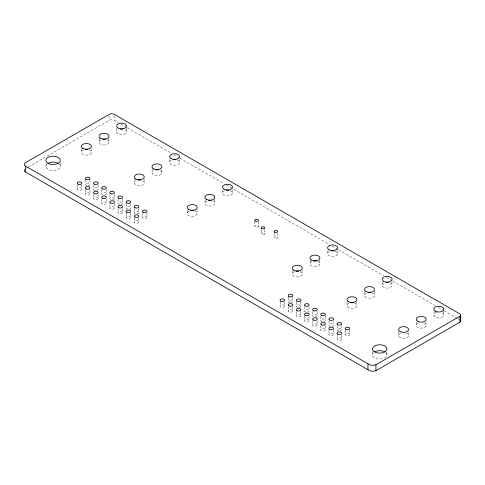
<?xml version="1.0" encoding="UTF-8"?>
<svg xmlns="http://www.w3.org/2000/svg" width="485" height="485" viewBox="0 0 485 485"><rect width="100%" height="100%" fill="white"/><g stroke="black" fill="none" stroke-linecap="round" stroke-linejoin="round"><path stroke-width="0.36" stroke-dasharray="2.42 1.82" d="M26.099 168.271L28.057 167.143M28.712 166.761L109.137 120.335A3.686 2.128 0 0 1 114.351 120.335L118.285 122.602M120.904 124.118L126.809 127.525M127.464 127.901L171.399 153.266M174.018 154.782L179.262 157.813M179.923 158.189L223.852 183.554M226.477 185.064L233.03 188.853M233.685 189.229L329.424 244.501M332.043 246.016L337.948 249.423M338.603 249.799L383.847 275.923M386.466 277.438L392.371 280.845M393.026 281.221L434.99 305.453M438.27 307.344L443.514 310.376M444.169 310.752L457.282 318.324M457.937 318.7L459.907 319.839M443.672 311.358L443.672 315.808M434.039 311.358L434.039 315.808M426.042 322.276L426.042 325.993M416.403 322.276L416.403 325.993M408.406 332.461L408.406 336.172M398.767 331.716L398.767 336.172M391.959 282.24L391.959 285.95M386.697 352.249L386.697 355.954M382.325 282.24L382.325 285.95M374.323 291.679L374.323 296.135M372.68 351.51L372.68 355.954M364.69 291.679L364.69 296.135M356.687 301.864L356.687 306.314M349.74 330.315L349.74 334.759A2.304 1.328 0 0 1 345.89 335.353A2.304 1.328 0 0 1 346.921 333.128A2.304 1.328 0 0 1 349.74 334.759M347.054 301.864L347.054 306.314M345.29 330.315L345.29 334.759M341.598 325.611L341.598 330.055M341.598 335.014L341.598 339.458A2.304 1.328 0 0 1 337.742 340.058A2.304 1.328 0 0 1 338.779 337.833A2.304 1.328 0 0 1 341.598 339.458M337.39 250.733L337.39 254.449M337.148 325.611L337.148 330.055M337.148 335.014L337.148 339.458M333.456 320.912L333.456 325.356M333.456 330.315L333.456 334.759A2.304 1.328 0 0 1 329.6 335.353A2.304 1.328 0 0 1 330.631 333.128A2.304 1.328 0 0 1 333.456 334.759M329.006 320.912L329.006 325.356M329.006 330.315L329.006 334.759M327.757 250.733L327.757 254.449M325.308 316.208L325.308 320.652M325.308 325.611L325.308 330.055A2.304 1.328 0 0 1 321.458 330.655A2.304 1.328 0 0 1 322.489 328.424A2.304 1.328 0 0 1 325.308 330.055M320.858 316.208L320.858 320.652M320.858 325.611L320.858 330.055M319.761 260.178L319.761 264.628M317.166 311.509L317.166 315.947A2.304 1.328 0 0 1 313.31 316.547A2.304 1.328 0 0 1 314.347 314.322A2.304 1.328 0 0 1 317.166 315.947M317.166 320.912L317.166 325.356A2.304 1.328 0 0 1 313.31 325.95A2.304 1.328 0 0 1 314.347 323.725A2.304 1.328 0 0 1 317.166 325.356M312.716 311.509L312.716 315.947M312.716 320.912L312.716 325.356M310.121 260.178L310.121 264.628M309.018 306.805L309.018 311.249M309.018 316.208L309.018 320.652A2.304 1.328 0 0 1 305.168 321.246A2.304 1.328 0 0 1 306.199 319.021A2.304 1.328 0 0 1 309.018 320.652M304.568 306.805L304.568 311.249M304.568 316.208L304.568 320.652M302.125 270.357L302.125 274.813M300.876 302.1L300.876 306.544M300.876 311.509L300.876 315.947A2.304 1.328 0 0 1 297.02 316.547A2.304 1.328 0 0 1 298.057 314.322A2.304 1.328 0 0 1 300.876 315.947M296.426 302.1L296.426 306.544M296.426 311.509L296.426 315.947M292.734 297.402L292.734 301.846M292.734 306.805L292.734 311.249A2.304 1.328 0 0 1 288.878 311.843A2.304 1.328 0 0 1 289.909 309.618A2.304 1.328 0 0 1 292.734 311.249M292.485 270.357L292.485 274.813M288.284 297.402L288.284 301.846M288.284 306.805L288.284 311.249M284.586 302.155L284.586 306.544A2.304 1.328 0 0 1 280.736 307.144A2.304 1.328 0 0 1 281.767 304.919A2.304 1.328 0 0 1 284.586 306.544M280.136 302.155L280.136 306.544M277.572 233.218L277.572 237.662A1.813 1.049 0 0 1 274.54 238.129A1.813 1.049 0 0 1 275.353 236.377A1.813 1.049 0 0 1 277.572 237.662M274.067 233.218L274.067 237.662M264.749 229.514L264.749 233.958A1.813 1.049 0 0 1 261.712 234.425A1.813 1.049 0 0 1 262.524 232.673A1.813 1.049 0 0 1 264.749 233.958M261.245 229.514L261.245 233.958M258.335 221.566L258.335 226.556A1.813 1.049 0 0 1 255.304 227.022A1.813 1.049 0 0 1 256.116 225.27A1.813 1.049 0 0 1 258.335 226.556M254.831 221.566L254.831 226.556M232.333 190.078L232.333 193.794M222.7 190.078L222.7 193.794M214.697 199.523L214.697 203.973M205.064 200.263L205.064 203.973M197.062 209.702L197.062 214.152M187.428 210.441L187.428 214.152M179.395 159.516L179.395 163.227M169.762 159.516L169.762 163.227M161.76 169.695L161.76 173.412M152.126 168.956L152.126 173.412M146.949 213.236L146.949 217.68A2.304 1.328 0 0 1 143.099 218.274A2.304 1.328 0 0 1 144.13 216.049A2.304 1.328 0 0 1 146.949 217.68M144.124 179.141L144.124 183.591M142.499 213.236L142.499 217.68M138.807 208.532L138.807 212.976A2.304 1.328 0 0 1 134.951 213.57A2.304 1.328 0 0 1 135.988 211.345A2.304 1.328 0 0 1 138.807 212.976M138.807 217.935L138.807 222.379A2.304 1.328 0 0 1 134.951 222.979A2.304 1.328 0 0 1 135.988 220.754A2.304 1.328 0 0 1 138.807 222.379M134.49 179.141L134.49 183.591M134.357 208.532L134.357 212.976M134.357 217.935L134.357 222.379M130.665 203.833L130.665 208.271M130.665 213.236L130.665 217.68A2.304 1.328 0 0 1 126.809 218.274A2.304 1.328 0 0 1 127.84 216.049A2.304 1.328 0 0 1 130.665 217.68M126.458 128.21L126.458 132.666M126.215 203.833L126.215 208.271M126.215 213.236L126.215 217.68M122.517 199.129L122.517 203.573M122.517 208.532L122.517 212.976A2.304 1.328 0 0 1 118.667 213.57A2.304 1.328 0 0 1 119.698 211.345A2.304 1.328 0 0 1 122.517 212.976M118.067 199.129L118.067 203.573M118.067 208.532L118.067 212.976M116.824 128.21L116.824 132.666M114.351 115.891L114.351 120.335M114.375 194.424L114.375 198.868A2.304 1.328 0 0 1 110.519 199.468A2.304 1.328 0 0 1 111.556 197.243A2.304 1.328 0 0 1 114.375 198.868M114.375 203.833L114.375 208.271A2.304 1.328 0 0 1 110.519 208.871A2.304 1.328 0 0 1 111.556 206.646A2.304 1.328 0 0 1 114.375 208.271M109.925 194.424L109.925 198.868M109.925 203.833L109.925 208.271M109.137 115.891L109.137 120.335M108.822 138.395L108.822 142.845M106.233 189.726L106.233 194.17A2.304 1.328 0 0 1 102.377 194.764A2.304 1.328 0 0 1 103.408 192.539A2.304 1.328 0 0 1 106.233 194.17M106.233 199.129L106.233 203.573A2.304 1.328 0 0 1 102.377 204.167A2.304 1.328 0 0 1 103.408 201.942A2.304 1.328 0 0 1 106.233 203.573M101.777 189.726L101.777 194.17M101.777 199.129L101.777 203.573M99.189 138.395L99.189 142.845M98.085 185.021L98.085 189.465M98.085 194.424L98.085 198.868A2.304 1.328 0 0 1 94.229 199.468A2.304 1.328 0 0 1 95.266 197.243A2.304 1.328 0 0 1 98.085 198.868M93.635 185.021L93.635 189.465M93.635 194.424L93.635 198.868M91.186 148.574L91.186 153.03M89.943 180.323L89.943 184.761M89.943 189.726L89.943 194.17A2.304 1.328 0 0 1 86.087 194.764A2.304 1.328 0 0 1 87.118 192.539A2.304 1.328 0 0 1 89.943 194.17M85.493 180.323L85.493 184.761M85.493 189.726L85.493 194.17M81.795 185.021L81.795 189.465A2.304 1.328 0 0 1 77.946 190.059A2.304 1.328 0 0 1 78.976 187.834A2.304 1.328 0 0 1 81.795 189.465M81.553 148.574L81.553 153.03M77.345 185.021L77.345 189.465M60.11 162.96L60.11 167.398M46.093 163.7L46.093 167.398M330.631 326.296A2.304 1.328 0 0 1 329.339 324.247A2.304 1.328 0 0 1 333.116 324.247A2.304 1.328 0 0 1 331.825 326.296M338.779 330.994A2.304 1.328 0 0 1 337.487 328.951A2.304 1.328 0 0 1 341.258 328.951A2.304 1.328 0 0 1 339.967 330.994M87.118 185.706A2.304 1.328 0 0 1 85.833 183.657A2.304 1.328 0 0 1 89.604 183.657A2.304 1.328 0 0 1 88.312 185.706M95.266 190.405A2.304 1.328 0 0 1 93.975 188.356A2.304 1.328 0 0 1 97.746 188.356A2.304 1.328 0 0 1 96.454 190.405M119.698 204.512A2.304 1.328 0 0 1 118.407 202.463A2.304 1.328 0 0 1 122.178 202.463A2.304 1.328 0 0 1 120.892 204.512M127.84 209.217A2.304 1.328 0 0 1 126.549 207.168A2.304 1.328 0 0 1 130.326 207.168A2.304 1.328 0 0 1 129.034 209.217M230.011 190.55A4.989 2.88 0 0 1 231.333 194.897A4.989 2.88 0 0 1 223.694 194.897A4.989 2.88 0 0 1 225.022 190.55M212.375 200.735A4.989 2.88 0 0 1 213.703 205.076A4.989 2.88 0 0 1 206.058 205.076A4.989 2.88 0 0 1 207.386 200.735M194.74 210.914A4.989 2.88 0 0 1 196.067 215.261A4.989 2.88 0 0 1 188.422 215.261A4.989 2.88 0 0 1 189.75 210.914M125.166 129.883A4.989 2.88 0 0 1 125.166 133.957A4.989 2.88 0 0 1 118.116 133.957A4.989 2.88 0 0 1 118.116 129.883M106.5 139.607A4.989 2.88 0 0 1 107.828 143.954A4.989 2.88 0 0 1 100.183 143.954A4.989 2.88 0 0 1 101.51 139.607M88.864 149.786A4.989 2.88 0 0 1 90.192 154.133A4.989 2.88 0 0 1 82.547 154.133A4.989 2.88 0 0 1 83.875 149.786M177.073 159.989A4.989 2.88 0 0 1 178.401 164.336A4.989 2.88 0 0 1 170.756 164.336A4.989 2.88 0 0 1 172.084 159.989M160.468 170.629A4.989 2.88 0 0 1 160.468 174.703A4.989 2.88 0 0 1 153.418 174.703A4.989 2.88 0 0 1 153.418 170.629M142.832 180.808A4.989 2.88 0 0 1 142.832 184.882A4.989 2.88 0 0 1 135.782 184.882A4.989 2.88 0 0 1 135.782 180.808M317.433 261.391A4.989 2.88 0 0 1 318.76 265.731A4.989 2.88 0 0 1 311.121 265.731A4.989 2.88 0 0 1 312.443 261.391M335.068 251.206A4.989 2.88 0 0 1 336.105 255.74A4.989 2.88 0 0 1 328.254 255.14A4.989 2.88 0 0 1 331.285 250.921M423.714 322.749A4.989 2.88 0 0 1 425.042 327.096A4.989 2.88 0 0 1 417.403 327.096A4.989 2.88 0 0 1 418.725 322.749M406.078 332.934A4.989 2.88 0 0 1 407.406 337.275A4.989 2.88 0 0 1 399.767 337.275A4.989 2.88 0 0 1 401.095 332.934M442.387 313.025A4.989 2.88 0 0 1 441.89 317.348A4.989 2.88 0 0 1 434.536 316.499A4.989 2.88 0 0 1 436.961 312.401M59.388 164.221A7.257 4.189 0 0 1 53.101 170.508A7.257 4.189 0 0 1 46.821 164.221M385.969 352.771A7.257 4.189 0 0 1 379.688 359.058A7.257 4.189 0 0 1 373.401 352.771M299.797 271.57A4.989 2.88 0 0 1 301.124 275.916A4.989 2.88 0 0 1 293.486 275.916A4.989 2.88 0 0 1 294.813 271.57M389.637 282.713A4.989 2.88 0 0 1 391.225 286.859A4.989 2.88 0 0 1 383.932 287.411A4.989 2.88 0 0 1 383.617 283.167M372.001 292.892A4.989 2.88 0 0 1 373.329 297.238A4.989 2.88 0 0 1 365.684 297.238A4.989 2.88 0 0 1 367.012 292.892M354.365 303.077A4.989 2.88 0 0 1 355.693 307.417A4.989 2.88 0 0 1 348.048 307.417A4.989 2.88 0 0 1 349.376 303.077M289.909 302.785A2.304 1.328 0 0 1 288.617 300.736A2.304 1.328 0 0 1 292.394 300.736A2.304 1.328 0 0 1 291.103 302.785M298.057 307.484A2.304 1.328 0 0 1 296.765 305.441A2.304 1.328 0 0 1 300.536 305.441A2.304 1.328 0 0 1 299.245 307.484M306.199 312.188A2.304 1.328 0 0 1 304.907 310.139A2.304 1.328 0 0 1 308.684 310.139A2.304 1.328 0 0 1 307.393 312.188M322.489 321.591A2.304 1.328 0 0 1 321.197 319.542A2.304 1.328 0 0 1 324.968 319.542A2.304 1.328 0 0 1 323.683 321.591"/><path stroke-width="0.73" d="M25.444 166.052L367.957 363.798A5.765 3.328 0 0 0 375.942 364.738L459.907 316.262A2.88 1.661 0 0 0 459.907 313.916L114.351 114.405A3.686 2.128 0 0 0 109.137 114.405L25.444 162.73A4.074 2.352 0 0 0 25.444 166.052L25.444 171.975L367.957 369.722A5.765 3.328 0 0 0 375.942 370.661L459.907 322.185A2.88 1.661 0 0 0 460.532 320.379M460.75 315.086L460.75 321.015M459.907 316.262L459.907 322.185M375.942 364.738L375.942 370.661M367.957 363.798L367.957 369.722M47.973 163.354A7.257 4.189 0 0 0 60.11 161.475A7.257 4.189 0 0 0 51.228 156.346A7.257 4.189 0 0 0 47.973 163.354A7.257 4.189 0 0 1 58.236 163.354M374.553 351.904A7.257 4.189 0 0 0 386.697 350.024A7.257 4.189 0 0 0 377.809 344.896A7.257 4.189 0 0 0 374.553 351.904A7.257 4.189 0 0 1 384.817 351.904M226.222 190.265A4.989 2.88 0 0 1 228.805 190.265M208.586 200.444A4.989 2.88 0 0 1 211.169 200.444M190.957 210.629A4.989 2.88 0 0 1 193.533 210.629M120.347 129.137A4.989 2.88 0 0 1 122.929 129.137M102.717 139.322A4.989 2.88 0 0 1 105.293 139.322M85.081 149.501A4.989 2.88 0 0 1 87.664 149.501M173.284 159.698A4.989 2.88 0 0 1 175.867 159.698M155.649 169.883A4.989 2.88 0 0 1 158.231 169.883M138.019 180.062A4.989 2.88 0 0 1 140.595 180.062M313.649 261.1A4.989 2.88 0 0 1 316.232 261.1M25.444 171.975A4.074 2.352 0 0 1 24.468 169.556M331.285 250.921A4.989 2.88 0 0 1 333.868 250.921M296.014 271.285A4.989 2.88 0 0 1 298.596 271.285M385.848 282.422A4.989 2.88 0 0 1 388.43 282.422M368.218 292.607A4.989 2.88 0 0 1 370.795 292.607M350.582 302.785A4.989 2.88 0 0 1 353.165 302.785M435.33 311.176A4.989 2.88 0 0 0 443.672 309.885A4.989 2.88 0 0 0 437.567 306.356A4.989 2.88 0 0 0 435.33 311.176M417.694 321.355A4.989 2.88 0 0 0 426.042 320.064A4.989 2.88 0 0 0 419.931 316.541A4.989 2.88 0 0 0 417.694 321.355M400.058 331.54A4.989 2.88 0 0 0 408.406 330.249A4.989 2.88 0 0 0 402.295 326.72A4.989 2.88 0 0 0 400.058 331.54M329.048 249.811A4.989 2.88 0 0 0 337.39 248.526A4.989 2.88 0 0 0 331.285 244.998A4.989 2.88 0 0 0 329.048 249.811M311.412 259.996A4.989 2.88 0 0 0 319.761 258.705A4.989 2.88 0 0 0 313.649 255.177A4.989 2.88 0 0 0 311.412 259.996M293.777 270.175A4.989 2.88 0 0 0 302.125 268.884A4.989 2.88 0 0 0 296.014 265.362A4.989 2.88 0 0 0 293.777 270.175M383.617 281.318A4.989 2.88 0 0 0 391.959 280.027A4.989 2.88 0 0 0 385.848 276.498A4.989 2.88 0 0 0 383.617 281.318M365.981 291.497A4.989 2.88 0 0 0 374.323 290.206A4.989 2.88 0 0 0 368.218 286.683A4.989 2.88 0 0 0 365.981 291.497M348.345 301.682A4.989 2.88 0 0 0 356.687 300.391A4.989 2.88 0 0 0 350.582 296.862A4.989 2.88 0 0 0 348.345 301.682M280.736 301.215A2.304 1.328 0 0 0 284.586 300.621A2.304 1.328 0 0 0 281.767 298.99A2.304 1.328 0 0 0 280.736 301.215M288.878 296.517A2.304 1.328 0 0 0 292.734 295.917A2.304 1.328 0 0 0 289.909 294.292A2.304 1.328 0 0 0 288.878 296.517M288.878 305.92A2.304 1.328 0 0 0 292.734 305.326A2.304 1.328 0 0 0 289.909 303.695A2.304 1.328 0 0 0 288.878 305.92M297.02 301.215A2.304 1.328 0 0 0 300.876 300.621A2.304 1.328 0 0 0 298.057 298.99A2.304 1.328 0 0 0 297.02 301.215M297.02 310.624A2.304 1.328 0 0 0 300.876 310.024A2.304 1.328 0 0 0 298.057 308.399A2.304 1.328 0 0 0 297.02 310.624M305.168 305.92A2.304 1.328 0 0 0 309.018 305.326A2.304 1.328 0 0 0 306.199 303.695A2.304 1.328 0 0 0 305.168 305.92M305.168 315.323A2.304 1.328 0 0 0 309.018 314.729A2.304 1.328 0 0 0 306.199 313.098A2.304 1.328 0 0 0 305.168 315.323M313.31 310.624A2.304 1.328 0 0 0 317.166 310.024A2.304 1.328 0 0 0 314.347 308.399A2.304 1.328 0 0 0 313.31 310.624M313.31 320.027A2.304 1.328 0 0 0 317.166 319.427A2.304 1.328 0 0 0 314.347 317.802A2.304 1.328 0 0 0 313.31 320.027M321.458 315.323A2.304 1.328 0 0 0 325.308 314.729A2.304 1.328 0 0 0 322.489 313.098A2.304 1.328 0 0 0 321.458 315.323M321.458 324.726A2.304 1.328 0 0 0 325.308 324.132A2.304 1.328 0 0 0 322.489 322.501A2.304 1.328 0 0 0 321.458 324.726M329.6 320.027A2.304 1.328 0 0 0 333.456 319.427A2.304 1.328 0 0 0 330.631 317.802A2.304 1.328 0 0 0 329.6 320.027M329.6 329.43A2.304 1.328 0 0 0 333.456 328.836A2.304 1.328 0 0 0 330.631 327.205A2.304 1.328 0 0 0 329.6 329.43M337.742 324.726A2.304 1.328 0 0 0 341.598 324.132A2.304 1.328 0 0 0 338.779 322.501A2.304 1.328 0 0 0 337.742 324.726M337.742 334.135A2.304 1.328 0 0 0 341.598 333.534A2.304 1.328 0 0 0 338.779 331.91A2.304 1.328 0 0 0 337.742 334.135M345.89 329.43A2.304 1.328 0 0 0 349.74 328.836A2.304 1.328 0 0 0 346.921 327.205A2.304 1.328 0 0 0 345.89 329.43M77.946 184.136A2.304 1.328 0 0 0 81.795 183.542A2.304 1.328 0 0 0 78.976 181.911A2.304 1.328 0 0 0 77.946 184.136M86.087 179.438A2.304 1.328 0 0 0 89.943 178.838A2.304 1.328 0 0 0 87.118 177.213A2.304 1.328 0 0 0 86.087 179.438M86.087 188.841A2.304 1.328 0 0 0 89.943 188.247A2.304 1.328 0 0 0 87.118 186.616A2.304 1.328 0 0 0 86.087 188.841M94.229 184.136A2.304 1.328 0 0 0 98.085 183.542A2.304 1.328 0 0 0 95.266 181.911A2.304 1.328 0 0 0 94.229 184.136M94.229 193.539A2.304 1.328 0 0 0 98.085 192.945A2.304 1.328 0 0 0 95.266 191.314A2.304 1.328 0 0 0 94.229 193.539M102.377 188.841A2.304 1.328 0 0 0 106.233 188.247A2.304 1.328 0 0 0 103.408 186.616A2.304 1.328 0 0 0 102.377 188.841M102.377 198.244A2.304 1.328 0 0 0 106.233 197.65A2.304 1.328 0 0 0 103.408 196.019A2.304 1.328 0 0 0 102.377 198.244M110.519 193.539A2.304 1.328 0 0 0 114.375 192.945A2.304 1.328 0 0 0 111.556 191.314A2.304 1.328 0 0 0 110.519 193.539M110.519 202.948A2.304 1.328 0 0 0 114.375 202.348A2.304 1.328 0 0 0 111.556 200.723A2.304 1.328 0 0 0 110.519 202.948M118.667 198.244A2.304 1.328 0 0 0 122.517 197.65A2.304 1.328 0 0 0 119.698 196.019A2.304 1.328 0 0 0 118.667 198.244M118.667 207.647A2.304 1.328 0 0 0 122.517 207.053A2.304 1.328 0 0 0 119.698 205.422A2.304 1.328 0 0 0 118.667 207.647M126.809 202.948A2.304 1.328 0 0 0 130.665 202.348A2.304 1.328 0 0 0 127.84 200.723A2.304 1.328 0 0 0 126.809 202.948M126.809 212.351A2.304 1.328 0 0 0 130.665 211.751A2.304 1.328 0 0 0 127.84 210.126A2.304 1.328 0 0 0 126.809 212.351M134.951 207.647A2.304 1.328 0 0 0 138.807 207.053A2.304 1.328 0 0 0 135.988 205.422A2.304 1.328 0 0 0 134.951 207.647M134.951 217.05A2.304 1.328 0 0 0 138.807 216.456A2.304 1.328 0 0 0 135.988 214.825A2.304 1.328 0 0 0 134.951 217.05M143.099 212.351A2.304 1.328 0 0 0 146.949 211.751A2.304 1.328 0 0 0 144.13 210.126A2.304 1.328 0 0 0 143.099 212.351M223.985 189.156A4.989 2.88 0 0 0 232.333 187.865A4.989 2.88 0 0 0 226.222 184.342A4.989 2.88 0 0 0 223.985 189.156M206.355 199.341A4.989 2.88 0 0 0 214.697 198.05A4.989 2.88 0 0 0 208.586 194.521A4.989 2.88 0 0 0 206.355 199.341M188.72 209.52A4.989 2.88 0 0 0 197.062 208.229A4.989 2.88 0 0 0 190.957 204.706A4.989 2.88 0 0 0 188.72 209.52M118.116 128.034A4.989 2.88 0 0 0 126.458 126.743A4.989 2.88 0 0 0 120.347 123.214A4.989 2.88 0 0 0 118.116 128.034M100.48 138.213A4.989 2.88 0 0 0 108.822 136.922A4.989 2.88 0 0 0 102.717 133.393A4.989 2.88 0 0 0 100.48 138.213M82.844 148.398A4.989 2.88 0 0 0 91.186 147.107A4.989 2.88 0 0 0 85.081 143.578A4.989 2.88 0 0 0 82.844 148.398M171.053 158.595A4.989 2.88 0 0 0 179.395 157.304A4.989 2.88 0 0 0 173.284 153.775A4.989 2.88 0 0 0 171.053 158.595M153.418 168.774A4.989 2.88 0 0 0 161.76 167.489A4.989 2.88 0 0 0 155.649 163.96A4.989 2.88 0 0 0 153.418 168.774M135.782 178.959A4.989 2.88 0 0 0 144.124 177.668A4.989 2.88 0 0 0 138.019 174.139A4.989 2.88 0 0 0 135.782 178.959M261.712 228.502A1.813 1.049 0 0 0 264.749 228.035A1.813 1.049 0 0 0 262.524 226.75A1.813 1.049 0 0 0 261.712 228.502M255.304 221.099A1.813 1.049 0 0 0 258.335 220.626A1.813 1.049 0 0 0 256.116 219.347A1.813 1.049 0 0 0 255.304 221.099M274.54 232.206A1.813 1.049 0 0 0 277.572 231.739A1.813 1.049 0 0 0 275.353 230.454A1.813 1.049 0 0 0 274.54 232.206"/></g></svg>
